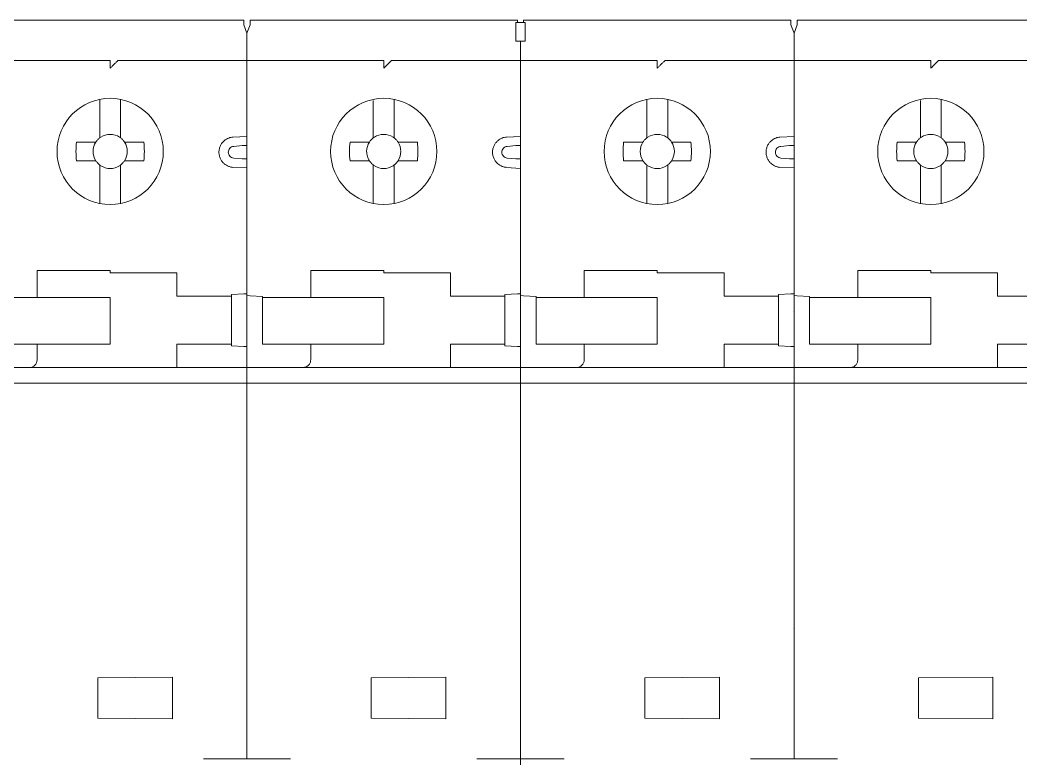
# Model space of a CAD drawing. Header units: millimetres. Extents: x 1359 to 3577, y 1336 to 3557.
# Drawn here: x 2295.9 to 2360.3, y 2964.8 to 3012.3 of the extents above; entities that cross this region are included whole.
import ezdxf

# ---------------------------------------------------------------- set-up
doc = ezdxf.new("R2010")
doc.units = ezdxf.units.MM
doc.layers.add('000-PI-Oprema', color=30, linetype='Continuous', lineweight=5)

msp = doc.modelspace()

# ---------------------------------------------------------------- linework, layer by layer
at = {"layer": '000-PI-Oprema', "color": 0, "lineweight": 0}
for p, q in [((2293.071, 3012.306), (2297.871, 3012.306)), ((2297.871, 3012.306), (2305.491, 3012.306)), ((2305.491, 3012.306), (2310.271, 3012.306)), ((2310.471, 3011.456), (2310.271, 3012.006)), ((2310.671, 3012.006), (2310.471, 3011.456)), ((2310.671, 3012.306), (2315.471, 3012.306)), ((2315.471, 3012.306), (2323.091, 3012.306)), ((2323.091, 3012.306), (2327.871, 3012.306)), ((2327.771, 3012.156), (2327.871, 3012.156)), ((2327.871, 3012.156), (2328.271, 3012.156)), ((2328.271, 3012.306), (2333.071, 3012.306)), ((2328.271, 3012.156), (2328.371, 3012.156)), ((2333.071, 3012.306), (2340.691, 3012.306)), ((2340.691, 3012.306), (2345.471, 3012.306)), ((2345.671, 3011.456), (2345.471, 3012.006)), ((2345.871, 3012.006), (2345.671, 3011.456)), ((2345.871, 3012.306), (2350.671, 3012.306)), ((2350.671, 3012.306), (2358.291, 3012.306)), ((2358.291, 3012.306), (2363.071, 3012.306)), ((2310.471, 3011.456), (2310.471, 3008.856)), ((2310.471, 3011.456), (2310.471, 3008.856)), ((2345.671, 3011.456), (2345.671, 3008.856)), ((2345.671, 3011.456), (2345.671, 3008.856)), ((2327.771, 3010.956), (2327.771, 3011.256)), ((2328.371, 3010.956), (2327.771, 3010.956)), ((2328.071, 3010.956), (2328.071, 3005.136)), ((2328.371, 3010.956), (2328.371, 3011.256)), ((2292.671, 3009.706), (2301.671, 3009.706)), ((2302.171, 3009.706), (2310.471, 3009.706)), ((2319.271, 3009.706), (2310.471, 3009.706)), ((2319.771, 3009.706), (2327.871, 3009.706)), ((2327.871, 3009.706), (2336.871, 3009.706)), ((2337.371, 3009.706), (2345.671, 3009.706)), ((2354.471, 3009.706), (2345.671, 3009.706)), ((2354.971, 3009.706), (2363.071, 3009.706)), ((2310.471, 3008.856), (2310.471, 2994.585)), ((2310.471, 3008.856), (2310.471, 3005.136)), ((2345.671, 3008.856), (2345.671, 2994.585)), ((2345.671, 3008.856), (2345.671, 3005.136)), ((2300.996, 3007.207), (2300.996, 3007.132)), ((2300.996, 3007.132), (2300.996, 3005.013)), ((2302.346, 3007.132), (2302.346, 3007.207)), ((2302.346, 3005.013), (2302.346, 3007.132)), ((2318.596, 3007.132), (2318.596, 3005.013)), ((2319.946, 3007.132), (2319.946, 3007.207)), ((2319.946, 3005.013), (2319.946, 3007.132)), ((2336.196, 3007.207), (2336.196, 3007.132)), ((2336.196, 3007.132), (2336.196, 3005.013)), ((2337.546, 3007.132), (2337.546, 3007.207)), ((2337.546, 3005.013), (2337.546, 3007.132)), ((2353.796, 3007.132), (2353.796, 3005.013)), ((2355.146, 3007.132), (2355.146, 3007.207)), ((2355.146, 3005.013), (2355.146, 3007.132)), ((2300.996, 3004.725), (2300.996, 3005.013)), ((2302.346, 3004.725), (2302.346, 3005.013)), ((2318.596, 3004.725), (2318.596, 3005.013)), ((2319.946, 3004.725), (2319.946, 3005.013)), ((2328.071, 3002.476), (2328.071, 3005.136)), ((2336.196, 3004.725), (2336.196, 3005.013)), ((2337.546, 3004.725), (2337.546, 3005.013)), ((2353.796, 3004.725), (2353.796, 3005.013)), ((2355.146, 3004.725), (2355.146, 3005.013)), ((2299.507, 3004.456), (2300.365, 3004.456)), ((2302.977, 3004.456), (2303.835, 3004.456)), ((2310.471, 3004.819), (2309.565, 3004.781)), ((2310.471, 3004.506), (2310.466, 3004.493)), ((2317.107, 3004.456), (2317.965, 3004.456)), ((2320.577, 3004.456), (2321.435, 3004.456)), ((2328.071, 3004.819), (2327.165, 3004.781)), ((2334.707, 3004.456), (2335.565, 3004.456)), ((2338.177, 3004.456), (2339.035, 3004.456)), ((2345.671, 3004.819), (2344.765, 3004.781)), ((2345.671, 3004.506), (2345.666, 3004.493)), ((2352.307, 3004.456), (2353.165, 3004.456)), ((2355.777, 3004.456), (2356.635, 3004.456)), ((2310.171, 3004.232), (2309.617, 3004.184)), ((2310.471, 3004.232), (2310.471, 3003.38)), ((2327.771, 3004.232), (2327.217, 3004.184)), ((2345.371, 3004.232), (2344.817, 3004.184)), ((2345.671, 3004.232), (2345.671, 3003.38)), ((2299.507, 3003.256), (2300.365, 3003.256)), ((2300.996, 3002.7), (2300.996, 3002.988)), ((2302.346, 3002.7), (2302.346, 3002.988)), ((2303.835, 3003.256), (2302.977, 3003.256)), ((2310.171, 3003.38), (2309.617, 3003.429)), ((2317.107, 3003.256), (2317.965, 3003.256)), ((2318.596, 3002.7), (2318.596, 3002.988)), ((2319.946, 3002.7), (2319.946, 3002.988)), ((2321.435, 3003.256), (2320.577, 3003.256)), ((2327.771, 3003.38), (2327.217, 3003.429)), ((2334.707, 3003.256), (2335.565, 3003.256)), ((2336.196, 3002.7), (2336.196, 3002.988)), ((2337.546, 3002.7), (2337.546, 3002.988)), ((2339.035, 3003.256), (2338.177, 3003.256)), ((2345.371, 3003.38), (2344.817, 3003.429)), ((2352.307, 3003.256), (2353.165, 3003.256)), ((2353.796, 3002.7), (2353.796, 3002.988)), ((2355.146, 3002.7), (2355.146, 3002.988)), ((2356.635, 3003.256), (2355.777, 3003.256)), ((2300.996, 3002.7), (2300.996, 3000.58)), ((2302.346, 3000.58), (2302.346, 3002.7)), ((2309.565, 3002.831), (2310.471, 3002.793)), ((2310.471, 3002.476), (2310.471, 2994.709)), ((2318.596, 3002.7), (2318.596, 3000.58)), ((2319.946, 3000.58), (2319.946, 3002.7)), ((2327.165, 3002.831), (2328.071, 3002.752)), ((2328.071, 3002.476), (2328.071, 2994.709)), ((2336.196, 3002.7), (2336.196, 3000.58)), ((2337.546, 3000.58), (2337.546, 3002.7)), ((2344.765, 3002.831), (2345.671, 3002.793)), ((2345.671, 3002.476), (2345.671, 2994.709)), ((2353.796, 3002.7), (2353.796, 3000.58)), ((2355.146, 3000.58), (2355.146, 3002.7)), ((2300.996, 3000.58), (2300.996, 3000.506)), ((2302.346, 3000.506), (2302.346, 3000.58)), ((2318.596, 3000.58), (2318.596, 3000.506)), ((2319.946, 3000.506), (2319.946, 3000.58)), ((2336.196, 3000.58), (2336.196, 3000.506)), ((2337.546, 3000.506), (2337.546, 3000.58)), ((2353.796, 3000.58), (2353.796, 3000.506)), ((2355.146, 3000.506), (2355.146, 3000.58)), ((2310.471, 2998.556), (2310.466, 2998.561)), ((2345.671, 2998.556), (2345.666, 2998.561)), ((2310.476, 2998.356), (2310.471, 2998.356)), ((2345.676, 2998.356), (2345.671, 2998.356)), ((2301.671, 2996.206), (2296.971, 2996.206)), ((2296.971, 2994.456), (2296.971, 2996.206)), ((2301.671, 2996.056), (2301.671, 2996.206)), ((2305.971, 2996.056), (2301.671, 2996.056)), ((2305.971, 2994.556), (2305.971, 2996.056)), ((2314.571, 2996.206), (2319.271, 2996.206)), ((2314.571, 2994.456), (2314.571, 2996.206)), ((2319.271, 2996.206), (2319.271, 2996.056)), ((2319.271, 2996.056), (2323.571, 2996.056)), ((2323.571, 2996.056), (2323.571, 2994.556)), ((2336.871, 2996.206), (2332.171, 2996.206)), ((2332.171, 2994.456), (2332.171, 2996.206)), ((2336.871, 2996.056), (2336.871, 2996.206)), ((2341.171, 2996.056), (2336.871, 2996.056)), ((2341.171, 2994.556), (2341.171, 2996.056)), ((2349.771, 2996.206), (2354.471, 2996.206)), ((2349.771, 2994.456), (2349.771, 2996.206)), ((2354.471, 2996.206), (2354.471, 2996.056)), ((2354.471, 2996.056), (2358.771, 2996.056)), ((2358.771, 2996.056), (2358.771, 2994.556)), ((2310.271, 2994.698), (2309.471, 2994.656)), ((2309.471, 2994.556), (2309.471, 2994.656)), ((2310.471, 2994.709), (2310.271, 2994.698)), ((2310.471, 2994.709), (2310.471, 2991.304)), ((2327.071, 2994.656), (2327.871, 2994.698)), ((2327.071, 2994.556), (2327.071, 2994.656)), ((2327.871, 2994.698), (2328.071, 2994.709)), ((2328.071, 2994.709), (2328.071, 2994.585)), ((2345.471, 2994.698), (2344.671, 2994.656)), ((2344.671, 2994.556), (2344.671, 2994.656)), ((2345.671, 2994.709), (2345.471, 2994.698)), ((2345.671, 2994.709), (2345.671, 2991.304)), ((2293.871, 2994.456), (2296.971, 2994.456)), ((2296.971, 2994.456), (2297.371, 2994.456)), ((2297.371, 2994.456), (2301.671, 2994.456)), ((2301.671, 2994.456), (2301.671, 2991.456)), ((2306.371, 2994.556), (2305.971, 2994.556)), ((2309.471, 2994.556), (2306.371, 2994.556)), ((2309.471, 2991.456), (2309.471, 2994.556)), ((2310.671, 2994.574), (2310.471, 2994.585)), ((2310.471, 2990.38), (2310.471, 2994.556)), ((2310.671, 2994.574), (2311.471, 2994.532)), ((2311.471, 2994.532), (2311.471, 2994.456)), ((2311.471, 2994.456), (2314.571, 2994.456)), ((2311.471, 2994.456), (2311.471, 2991.456)), ((2314.571, 2994.456), (2314.971, 2994.456)), ((2314.971, 2994.456), (2319.271, 2994.456)), ((2319.271, 2994.456), (2319.271, 2991.456)), ((2323.971, 2994.556), (2323.571, 2994.556)), ((2323.971, 2994.556), (2327.071, 2994.556)), ((2327.071, 2991.456), (2327.071, 2994.556)), ((2328.071, 2994.585), (2328.271, 2994.574)), ((2328.071, 2994.556), (2328.071, 2994.585)), ((2328.071, 2994.556), (2328.071, 2991.304)), ((2328.271, 2994.574), (2329.071, 2994.532)), ((2329.071, 2994.532), (2329.071, 2994.456)), ((2329.071, 2994.456), (2332.171, 2994.456)), ((2329.071, 2994.456), (2329.071, 2991.456)), ((2332.171, 2994.456), (2332.571, 2994.456)), ((2332.571, 2994.456), (2336.871, 2994.456)), ((2336.871, 2994.456), (2336.871, 2991.456)), ((2341.571, 2994.556), (2341.171, 2994.556)), ((2344.671, 2994.556), (2341.571, 2994.556)), ((2344.671, 2991.456), (2344.671, 2994.556)), ((2345.871, 2994.574), (2345.671, 2994.585)), ((2345.671, 2990.38), (2345.671, 2994.556)), ((2345.871, 2994.574), (2346.671, 2994.532)), ((2346.671, 2994.532), (2346.671, 2994.456)), ((2346.671, 2994.456), (2349.771, 2994.456)), ((2346.671, 2994.456), (2346.671, 2991.456)), ((2349.771, 2994.456), (2350.171, 2994.456)), ((2350.171, 2994.456), (2354.471, 2994.456)), ((2354.471, 2994.456), (2354.471, 2991.456)), ((2359.171, 2994.556), (2358.771, 2994.556)), ((2359.171, 2994.556), (2362.271, 2994.556)), ((2310.466, 2993.551), (2310.471, 2993.556)), ((2310.471, 2993.756), (2310.476, 2993.756)), ((2345.666, 2993.551), (2345.671, 2993.556)), ((2345.671, 2993.756), (2345.676, 2993.756)), ((2296.971, 2991.456), (2293.871, 2991.456)), ((2296.971, 2991.456), (2297.371, 2991.456)), ((2296.971, 2991.456), (2296.971, 2990.456)), ((2301.671, 2991.456), (2297.371, 2991.456)), ((2305.971, 2991.456), (2306.371, 2991.456)), ((2305.971, 2991.456), (2305.971, 2989.956)), ((2309.471, 2991.456), (2306.371, 2991.456)), ((2309.471, 2991.356), (2309.471, 2991.456)), ((2311.471, 2991.456), (2314.571, 2991.456)), ((2314.971, 2991.456), (2314.571, 2991.456)), ((2314.571, 2991.456), (2314.571, 2990.456)), ((2319.271, 2991.456), (2314.971, 2991.456)), ((2323.571, 2991.456), (2323.971, 2991.456)), ((2323.571, 2989.956), (2323.571, 2991.456)), ((2327.071, 2991.456), (2323.971, 2991.456)), ((2327.071, 2991.356), (2327.071, 2991.456)), ((2332.171, 2991.456), (2329.071, 2991.456)), ((2332.171, 2991.456), (2332.571, 2991.456)), ((2332.171, 2991.456), (2332.171, 2990.456)), ((2336.871, 2991.456), (2332.571, 2991.456)), ((2341.171, 2991.456), (2341.571, 2991.456)), ((2341.171, 2991.456), (2341.171, 2989.956)), ((2344.671, 2991.456), (2341.571, 2991.456)), ((2344.671, 2991.356), (2344.671, 2991.456)), ((2346.671, 2991.456), (2349.771, 2991.456)), ((2350.171, 2991.456), (2349.771, 2991.456)), ((2349.771, 2991.456), (2349.771, 2990.456)), ((2354.471, 2991.456), (2350.171, 2991.456)), ((2358.771, 2991.456), (2359.171, 2991.456)), ((2358.771, 2989.956), (2358.771, 2991.456)), ((2362.271, 2991.456), (2359.171, 2991.456)), ((2310.271, 2991.314), (2309.471, 2991.356)), ((2310.271, 2991.314), (2310.471, 2991.304)), ((2310.471, 2991.304), (2310.471, 2989.106)), ((2327.071, 2991.356), (2327.871, 2991.314)), ((2327.871, 2991.314), (2328.071, 2991.304)), ((2328.071, 2990.38), (2328.071, 2991.304)), ((2345.471, 2991.314), (2344.671, 2991.356)), ((2345.471, 2991.314), (2345.671, 2991.304)), ((2345.671, 2991.304), (2345.671, 2989.106)), ((2310.471, 2989.106), (2310.471, 2990.38)), ((2328.071, 2990.38), (2328.071, 2989.106)), ((2345.671, 2989.106), (2345.671, 2990.38)), ((2310.471, 2989.956), (2292.871, 2989.956)), ((2310.471, 2989.956), (2328.071, 2989.956)), ((2345.671, 2989.956), (2328.071, 2989.956)), ((2345.671, 2989.956), (2363.271, 2989.956)), ((2310.271, 2988.956), (2292.871, 2988.961)), ((2310.271, 2988.956), (2310.471, 2988.956)), ((2310.471, 2964.789), (2310.471, 2989.106)), ((2310.471, 2989.106), (2310.471, 2964.939)), ((2327.871, 2988.956), (2310.471, 2988.956)), ((2328.071, 2988.956), (2327.871, 2988.956)), ((2328.071, 2989.106), (2328.071, 2988.956)), ((2345.471, 2988.956), (2328.071, 2988.961)), ((2328.071, 2988.956), (2328.071, 2964.789)), ((2345.471, 2988.956), (2345.671, 2988.956)), ((2345.671, 2964.789), (2345.671, 2989.106)), ((2345.671, 2989.106), (2345.671, 2964.939)), ((2363.071, 2988.956), (2345.671, 2988.956)), ((2310.466, 2984.051), (2310.471, 2984.056)), ((2310.471, 2984.256), (2310.476, 2984.256)), ((2345.666, 2984.051), (2345.671, 2984.056)), ((2345.671, 2984.256), (2345.676, 2984.256)), ((2310.471, 2982.506), (2310.466, 2982.506)), ((2345.671, 2982.506), (2345.666, 2982.506)), ((2310.471, 2981.906), (2310.466, 2981.911)), ((2310.476, 2981.911), (2310.471, 2981.906)), ((2345.671, 2981.906), (2345.666, 2981.911)), ((2345.676, 2981.911), (2345.671, 2981.906)), ((2310.471, 2974.804), (2310.469, 2974.809)), ((2345.671, 2974.804), (2345.669, 2974.809)), ((2310.471, 2974.506), (2310.476, 2974.501)), ((2345.671, 2974.506), (2345.676, 2974.501)), ((2310.466, 2973.17), (2310.471, 2973.156)), ((2310.471, 2973.256), (2310.476, 2973.27)), ((2345.666, 2973.17), (2345.671, 2973.156)), ((2345.671, 2973.256), (2345.676, 2973.27)), ((2300.871, 2970.006), (2305.671, 2970.048)), ((2300.871, 2967.406), (2300.871, 2970.006)), ((2305.671, 2970.048), (2305.671, 2967.364)), ((2318.471, 2970.006), (2323.271, 2970.048)), ((2318.471, 2967.406), (2318.471, 2970.006)), ((2323.271, 2970.048), (2323.271, 2967.364)), ((2336.071, 2970.006), (2340.871, 2970.048)), ((2336.071, 2967.406), (2336.071, 2970.006)), ((2340.871, 2970.048), (2340.871, 2967.364)), ((2353.671, 2970.006), (2358.471, 2970.048)), ((2353.671, 2967.406), (2353.671, 2970.006)), ((2358.471, 2970.048), (2358.471, 2967.364)), ((2305.671, 2967.364), (2300.871, 2967.406)), ((2323.271, 2967.364), (2318.471, 2967.406)), ((2340.871, 2967.364), (2336.071, 2967.406)), ((2358.471, 2967.364), (2353.671, 2967.406)), ((2307.671, 2964.789), (2310.271, 2964.789)), ((2310.271, 2964.789), (2310.471, 2964.789)), ((2310.671, 2964.789), (2310.471, 2964.789)), ((2310.671, 2964.789), (2313.271, 2964.789)), ((2325.271, 2964.789), (2327.871, 2964.789)), ((2328.071, 2964.789), (2327.871, 2964.789)), ((2328.071, 2964.789), (2328.071, 2963.547)), ((2328.271, 2964.789), (2328.071, 2964.789)), ((2328.271, 2964.789), (2330.871, 2964.789)), ((2342.871, 2964.789), (2345.471, 2964.789)), ((2345.471, 2964.789), (2345.671, 2964.789)), ((2345.871, 2964.789), (2345.671, 2964.789)), ((2345.871, 2964.789), (2348.471, 2964.789))]:
    msp.add_line(p, q, dxfattribs=at)
for centre in [(2301.671, 3003.856), (2319.271, 3003.856), (2336.871, 3003.856), (2354.471, 3003.856)]:
    msp.add_circle(centre, 3.418, dxfattribs=at)
for centre, radius, start, end in [((2301.671, 3003.856), 1.1, 136.9319, 146.94427), ((2301.671, 3003.856), 1.1, 135, 136.9319), ((2301.671, 3003.856), 1.1, 123.05573, 133.0681), ((2301.671, 3003.856), 1.1, 46.9319, 56.94427), ((2301.671, 3003.856), 1.1, 45, 46.9319), ((2301.671, 3003.856), 1.1, 43.0681, 45), ((2301.671, 3003.856), 1.1, 33.05573, 43.0681), ((2319.271, 3003.856), 1.1, 136.9319, 146.94427), ((2319.271, 3003.856), 1.1, 135, 136.9319), ((2319.271, 3003.856), 1.1, 123.05573, 133.0681), ((2319.271, 3003.856), 1.1, 46.9319, 56.94427), ((2319.271, 3003.856), 1.1, 45, 46.9319), ((2319.271, 3003.856), 1.1, 43.0681, 45), ((2319.271, 3003.856), 1.1, 33.05573, 43.0681), ((2336.871, 3003.856), 1.1, 136.9319, 146.94427), ((2336.871, 3003.856), 1.1, 135, 136.9319), ((2336.871, 3003.856), 1.1, 123.05573, 133.0681), ((2336.871, 3003.856), 1.1, 46.9319, 56.94427), ((2336.871, 3003.856), 1.1, 45, 46.9319), ((2336.871, 3003.856), 1.1, 43.0681, 45), ((2336.871, 3003.856), 1.1, 33.05573, 43.0681), ((2354.471, 3003.856), 1.1, 136.9319, 146.94427), ((2354.471, 3003.856), 1.1, 135, 136.9319), ((2354.471, 3003.856), 1.1, 123.05573, 133.0681), ((2354.471, 3003.856), 1.1, 46.9319, 56.94427), ((2354.471, 3003.856), 1.1, 45, 46.9319), ((2354.471, 3003.856), 1.1, 43.0681, 45), ((2354.471, 3003.856), 1.1, 33.05573, 43.0681), ((2301.671, 3003.856), 1.1, 213.05573, 223.0681), ((2301.671, 3003.856), 1.1, 226.9319, 236.94427), ((2301.671, 3003.856), 1.1, 303.05573, 313.0681), ((2301.671, 3003.856), 1.1, 313.0681, 315), ((2301.671, 3003.856), 1.1, 315, 316.9319), ((2301.671, 3003.856), 1.1, 316.9319, 326.94427), ((2319.271, 3003.856), 1.1, 213.05573, 223.0681), ((2319.271, 3003.856), 1.1, 226.9319, 236.94427), ((2319.271, 3003.856), 1.1, 303.05573, 313.0681), ((2319.271, 3003.856), 1.1, 313.0681, 315), ((2319.271, 3003.856), 1.1, 315, 316.9319), ((2319.271, 3003.856), 1.1, 316.9319, 326.94427), ((2336.871, 3003.856), 1.1, 213.05573, 223.0681), ((2336.871, 3003.856), 1.1, 226.9319, 236.94427), ((2336.871, 3003.856), 1.1, 303.05573, 313.0681), ((2336.871, 3003.856), 1.1, 313.0681, 315), ((2336.871, 3003.856), 1.1, 315, 316.9319), ((2336.871, 3003.856), 1.1, 316.9319, 326.94427), ((2354.471, 3003.856), 1.1, 213.05573, 223.0681), ((2354.471, 3003.856), 1.1, 226.9319, 236.94427), ((2354.471, 3003.856), 1.1, 303.05573, 313.0681), ((2354.471, 3003.856), 1.1, 313.0681, 315), ((2354.471, 3003.856), 1.1, 315, 316.9319), ((2354.471, 3003.856), 1.1, 316.9319, 326.94427), ((2296.471, 2990.456), 0.5, 270, 0), ((2331.671, 2990.456), 0.5, 270, 0)]:
    msp.add_arc(centre, radius, start, end, dxfattribs=at)
for points, knots in [([(2310.271, 3012.006), (2310.271, 3012.063), (2310.271, 3012.116), (2310.271, 3012.252), (2310.271, 3012.306), (2310.271, 3012.306)], [0.262243, 0.262243, 0.262243, 0.262243, 0.5, 0.5, 1, 1, 1, 1]), ([(2310.671, 3012.006), (2310.671, 3012.032), (2310.671, 3012.087), (2310.671, 3012.162), (2310.671, 3012.227), (2310.671, 3012.273), (2310.671, 3012.301), (2310.671, 3012.304), (2310.671, 3012.306)], [0.2613825, 0.2613825, 0.2613825, 0.2613825, 0.3685854, 0.5000663, 0.6285535, 0.7600358, 0.8779631, 1, 1, 1, 1]), ([(2327.771, 3012.156), (2327.771, 3012.137), (2327.771, 3012.083), (2327.771, 3011.968), (2327.771, 3011.809), (2327.771, 3011.632), (2327.771, 3011.445), (2327.771, 3011.319), (2327.771, 3011.256)], [0.287427, 0.287427, 0.287427, 0.287427, 0.3699948, 0.5001298, 0.629921, 0.7600558, 0.879771, 1, 1, 1, 1]), ([(2327.871, 3012.156), (2327.871, 3012.157), (2327.871, 3012.213), (2327.871, 3012.281), (2327.871, 3012.298), (2327.871, 3012.306)], [0, 0, 0, 0, 0.010834, 0.505413, 1, 1, 1, 1]), ([(2328.271, 3012.306), (2328.271, 3012.298), (2328.271, 3012.281), (2328.271, 3012.213), (2328.271, 3012.157), (2328.271, 3012.156)], [0, 0, 0, 0, 0.494587, 0.989166, 1, 1, 1, 1]), ([(2328.371, 3012.156), (2328.371, 3012.108), (2328.371, 3012.043), (2328.371, 3011.778), (2328.371, 3011.518), (2328.371, 3011.256)], [0.2858647, 0.2858647, 0.2858647, 0.2858647, 0.5, 0.5, 1, 1, 1, 1]), ([(2345.471, 3012.006), (2345.471, 3012.063), (2345.471, 3012.116), (2345.471, 3012.252), (2345.471, 3012.306), (2345.471, 3012.306)], [0.262243, 0.262243, 0.262243, 0.262243, 0.5, 0.5, 1, 1, 1, 1]), ([(2345.871, 3012.006), (2345.871, 3012.032), (2345.871, 3012.087), (2345.871, 3012.162), (2345.871, 3012.227), (2345.871, 3012.273), (2345.871, 3012.301), (2345.871, 3012.304), (2345.871, 3012.306)], [0.2613825, 0.2613825, 0.2613825, 0.2613825, 0.3685854, 0.5000663, 0.6285535, 0.7600358, 0.8779631, 1, 1, 1, 1]), ([(2301.671, 3009.206), (2301.671, 3009.337), (2301.671, 3009.467), (2301.671, 3009.652), (2301.671, 3009.706), (2301.671, 3009.706)], [0, 0, 0, 0, 0.5, 0.5, 1, 1, 1, 1]), ([(2301.671, 3009.206), (2301.693, 3009.228), (2301.737, 3009.271), (2301.801, 3009.336), (2301.872, 3009.407), (2301.949, 3009.484), (2302.025, 3009.56), (2302.088, 3009.623), (2302.135, 3009.67), (2302.166, 3009.701), (2302.169, 3009.704), (2302.171, 3009.706)], [0, 0, 0, 0, 0.097283, 0.192791, 0.287384, 0.42418, 0.554334, 0.675821, 0.789691, 0.896334, 1, 1, 1, 1]), ([(2319.271, 3009.706), (2319.271, 3009.705), (2319.271, 3009.704), (2319.271, 3009.691), (2319.271, 3009.669), (2319.271, 3009.627), (2319.271, 3009.563), (2319.271, 3009.483), (2319.271, 3009.395), (2319.271, 3009.301), (2319.271, 3009.238), (2319.271, 3009.206)], [0, 0, 0, 0, 0.080758, 0.160392, 0.240099, 0.368585, 0.500066, 0.628554, 0.760036, 0.877963, 1, 1, 1, 1]), ([(2319.771, 3009.706), (2319.771, 3009.706), (2319.769, 3009.705), (2319.76, 3009.695), (2319.745, 3009.681), (2319.724, 3009.659), (2319.697, 3009.632), (2319.664, 3009.599), (2319.617, 3009.552), (2319.55, 3009.485), (2319.469, 3009.403), (2319.374, 3009.309), (2319.309, 3009.244), (2319.271, 3009.206)], [0, 0, 0, 0, 0.056117, 0.113833, 0.173777, 0.236509, 0.302522, 0.372235, 0.446007, 0.56933, 0.712859, 0.83153, 1, 1, 1, 1]), ([(2336.871, 3009.206), (2336.871, 3009.337), (2336.871, 3009.467), (2336.871, 3009.652), (2336.871, 3009.706), (2336.871, 3009.706)], [0, 0, 0, 0, 0.5, 0.5, 1, 1, 1, 1]), ([(2336.871, 3009.206), (2336.893, 3009.228), (2336.937, 3009.271), (2337.001, 3009.336), (2337.072, 3009.407), (2337.149, 3009.484), (2337.225, 3009.56), (2337.288, 3009.623), (2337.335, 3009.67), (2337.366, 3009.701), (2337.369, 3009.704), (2337.371, 3009.706)], [0, 0, 0, 0, 0.097283, 0.192791, 0.287384, 0.42418, 0.554334, 0.675821, 0.789691, 0.896334, 1, 1, 1, 1]), ([(2354.471, 3009.706), (2354.471, 3009.705), (2354.471, 3009.704), (2354.471, 3009.691), (2354.471, 3009.669), (2354.471, 3009.627), (2354.471, 3009.563), (2354.471, 3009.483), (2354.471, 3009.395), (2354.471, 3009.301), (2354.471, 3009.238), (2354.471, 3009.206)], [0, 0, 0, 0, 0.080758, 0.160392, 0.240099, 0.368585, 0.500066, 0.628554, 0.760036, 0.877963, 1, 1, 1, 1]), ([(2354.971, 3009.706), (2354.971, 3009.706), (2354.969, 3009.705), (2354.96, 3009.695), (2354.945, 3009.681), (2354.924, 3009.659), (2354.897, 3009.632), (2354.864, 3009.599), (2354.817, 3009.552), (2354.75, 3009.485), (2354.669, 3009.403), (2354.574, 3009.309), (2354.509, 3009.244), (2354.471, 3009.206)], [0, 0, 0, 0, 0.056117, 0.113833, 0.173777, 0.236509, 0.302522, 0.372235, 0.446007, 0.56933, 0.712859, 0.83153, 1, 1, 1, 1]), ([(2302.271, 3004.778), (2302.094, 3004.894), (2301.883, 3004.956), (2301.46, 3004.956), (2301.249, 3004.894), (2301.071, 3004.778)], [0, 0, 0, 0, 0.5, 0.5, 1, 1, 1, 1]), ([(2310.471, 3005.135), (2310.471, 3005.135), (2310.471, 3005.133), (2310.471, 3005.12), (2310.471, 3005.098), (2310.471, 3005.059), (2310.471, 3004.989), (2310.471, 3004.876), (2310.471, 3004.738), (2310.471, 3004.581), (2310.471, 3004.41), (2310.471, 3004.291), (2310.471, 3004.232)], [0, 0, 0, 0, 0.062572, 0.124512, 0.186422, 0.248903, 0.373491, 0.498598, 0.623567, 0.749199, 0.874318, 1, 1, 1, 1]), ([(2319.871, 3004.778), (2319.694, 3004.894), (2319.483, 3004.956), (2319.06, 3004.956), (2318.849, 3004.894), (2318.671, 3004.778)], [0, 0, 0, 0, 0.5, 0.5, 1, 1, 1, 1]), ([(2337.471, 3004.778), (2337.294, 3004.894), (2337.083, 3004.956), (2336.66, 3004.956), (2336.449, 3004.894), (2336.271, 3004.778)], [0, 0, 0, 0, 0.5, 0.5, 1, 1, 1, 1]), ([(2345.671, 3005.135), (2345.671, 3005.135), (2345.671, 3005.133), (2345.671, 3005.12), (2345.671, 3005.098), (2345.671, 3005.059), (2345.671, 3004.989), (2345.671, 3004.876), (2345.671, 3004.738), (2345.671, 3004.581), (2345.671, 3004.41), (2345.671, 3004.291), (2345.671, 3004.232)], [0, 0, 0, 0, 0.062572, 0.124512, 0.186422, 0.248903, 0.373491, 0.498598, 0.623567, 0.749199, 0.874318, 1, 1, 1, 1]), ([(2355.071, 3004.778), (2354.894, 3004.894), (2354.683, 3004.956), (2354.26, 3004.956), (2354.049, 3004.894), (2353.871, 3004.778)], [0, 0, 0, 0, 0.5, 0.5, 1, 1, 1, 1]), ([(2299.507, 3004.456), (2299.483, 3004.257), (2299.459, 3003.856), (2299.483, 3003.455), (2299.508, 3003.256), (2299.507, 3003.256)], [0, 0, 0, 0, 0.5, 1, 1.000008, 1.000008, 1.000008, 1.000008]), ([(2302.977, 3004.456), (2302.91, 3004.456), (2302.785, 3004.456), (2302.654, 3004.456), (2302.593, 3004.456)], [0, 0, 0, 0, 0.54278, 1, 1, 1, 1]), ([(2309.565, 3002.831), (2309.534, 3002.835), (2309.474, 3002.842), (2309.385, 3002.863), (2309.274, 3002.899), (2309.145, 3002.962), (2309, 3003.067), (2308.868, 3003.206), (2308.759, 3003.383), (2308.687, 3003.586), (2308.663, 3003.806), (2308.687, 3004.027), (2308.759, 3004.229), (2308.868, 3004.407), (2308.999, 3004.545), (2309.145, 3004.651), (2309.288, 3004.719), (2309.429, 3004.764), (2309.519, 3004.775), (2309.565, 3004.781)], [0, 0, 0, 0, 0.031513, 0.062833, 0.094232, 0.152293, 0.210532, 0.279327, 0.348301, 0.424071, 0.50002, 0.57579, 0.651739, 0.720534, 0.789508, 0.84757, 0.905809, 0.95275, 1, 1, 1, 1]), ([(2317.107, 3004.456), (2317.083, 3004.257), (2317.059, 3003.856), (2317.083, 3003.455), (2317.108, 3003.256), (2317.107, 3003.256)], [-0.000008, -0.000008, -0.000008, -0.000008, 0.499992, 0.999992, 1, 1, 1, 1]), ([(2320.577, 3004.456), (2320.51, 3004.456), (2320.385, 3004.456), (2320.254, 3004.456), (2320.193, 3004.456)], [0, 0, 0, 0, 0.54278, 1, 1, 1, 1]), ([(2327.165, 3002.831), (2327.134, 3002.835), (2327.074, 3002.842), (2326.985, 3002.863), (2326.874, 3002.899), (2326.745, 3002.962), (2326.6, 3003.067), (2326.468, 3003.206), (2326.359, 3003.383), (2326.287, 3003.586), (2326.263, 3003.806), (2326.287, 3004.027), (2326.359, 3004.229), (2326.468, 3004.407), (2326.599, 3004.545), (2326.745, 3004.651), (2326.888, 3004.719), (2327.029, 3004.764), (2327.119, 3004.775), (2327.165, 3004.781)], [0, 0, 0, 0, 0.031513, 0.062833, 0.094232, 0.152293, 0.210532, 0.279327, 0.348301, 0.424071, 0.50002, 0.57579, 0.651739, 0.720534, 0.789508, 0.84757, 0.905809, 0.95275, 1, 1, 1, 1]), ([(2334.707, 3004.456), (2334.683, 3004.257), (2334.659, 3003.856), (2334.683, 3003.455), (2334.708, 3003.256), (2334.707, 3003.256)], [0, 0, 0, 0, 0.5, 1, 1.000008, 1.000008, 1.000008, 1.000008]), ([(2338.177, 3004.456), (2338.11, 3004.456), (2337.985, 3004.456), (2337.854, 3004.456), (2337.793, 3004.456)], [0, 0, 0, 0, 0.54278, 1, 1, 1, 1]), ([(2344.765, 3002.831), (2344.734, 3002.835), (2344.674, 3002.842), (2344.585, 3002.863), (2344.474, 3002.899), (2344.345, 3002.962), (2344.2, 3003.067), (2344.068, 3003.206), (2343.959, 3003.383), (2343.887, 3003.586), (2343.863, 3003.806), (2343.887, 3004.027), (2343.959, 3004.229), (2344.068, 3004.407), (2344.199, 3004.545), (2344.345, 3004.651), (2344.488, 3004.719), (2344.629, 3004.764), (2344.719, 3004.775), (2344.765, 3004.781)], [0, 0, 0, 0, 0.031513, 0.062833, 0.094232, 0.152293, 0.210532, 0.279327, 0.348301, 0.424071, 0.50002, 0.57579, 0.651739, 0.720534, 0.789508, 0.84757, 0.905809, 0.95275, 1, 1, 1, 1]), ([(2352.307, 3004.456), (2352.283, 3004.257), (2352.259, 3003.856), (2352.283, 3003.455), (2352.308, 3003.256), (2352.307, 3003.256)], [-0.000008, -0.000008, -0.000008, -0.000008, 0.499992, 0.999992, 1, 1, 1, 1]), ([(2355.777, 3004.456), (2355.71, 3004.456), (2355.585, 3004.456), (2355.454, 3004.456), (2355.393, 3004.456)], [0, 0, 0, 0, 0.54278, 1, 1, 1, 1]), ([(2300.749, 3003.256), (2300.749, 3003.256), (2300.634, 3003.434), (2300.571, 3003.645), (2300.571, 3003.856)], [0, 0, 0, 0, 0.0000079, 0.5000079, 0.5000079, 0.5000079, 0.5000079]), ([(2309.617, 3003.429), (2309.524, 3003.437), (2309.434, 3003.481), (2309.308, 3003.619), (2309.271, 3003.713), (2309.271, 3003.9), (2309.308, 3003.993), (2309.434, 3004.131), (2309.524, 3004.175), (2309.617, 3004.184)], [0, 0, 0, 0, 0.25, 0.25, 0.5, 0.5, 0.75, 0.75, 1, 1, 1, 1]), ([(2310.471, 3004.232), (2310.471, 3004.232), (2310.439, 3004.232), (2310.328, 3004.232), (2310.25, 3004.232), (2310.171, 3004.232)], [0, 0, 0, 0, 0.5, 0.5, 1, 1, 1, 1]), ([(2318.349, 3003.256), (2318.351, 3003.258), (2318.349, 3003.256), (2318.349, 3003.257), (2318.349, 3003.257), (2318.349, 3003.257), (2318.349, 3003.258), (2318.348, 3003.259), (2318.346, 3003.261), (2318.343, 3003.266), (2318.337, 3003.276), (2318.325, 3003.296), (2318.302, 3003.336), (2318.26, 3003.418), (2318.195, 3003.592), (2318.171, 3003.751), (2318.171, 3003.856)], [0, 0, 0, 0, 0.000244, 0.000244, 0.000488, 0.000977, 0.001953, 0.003906, 0.007813, 0.015625, 0.03125, 0.0625, 0.125, 0.25, 0.5, 1, 1, 1, 1]), ([(2327.217, 3003.429), (2327.124, 3003.437), (2327.034, 3003.481), (2326.908, 3003.619), (2326.871, 3003.713), (2326.871, 3003.9), (2326.908, 3003.993), (2327.034, 3004.131), (2327.124, 3004.175), (2327.217, 3004.184)], [0, 0, 0, 0, 0.25, 0.25, 0.5, 0.5, 0.75, 0.75, 1, 1, 1, 1]), ([(2328.071, 3004.232), (2328.071, 3004.232), (2328.039, 3004.232), (2327.928, 3004.232), (2327.85, 3004.232), (2327.771, 3004.232)], [0, 0, 0, 0, 0.5, 0.5, 1, 1, 1, 1]), ([(2335.949, 3003.256), (2335.949, 3003.256), (2335.834, 3003.434), (2335.771, 3003.645), (2335.771, 3003.856)], [0, 0, 0, 0, 0.0000079, 0.5000079, 0.5000079, 0.5000079, 0.5000079]), ([(2344.817, 3003.429), (2344.724, 3003.437), (2344.634, 3003.481), (2344.508, 3003.619), (2344.471, 3003.713), (2344.471, 3003.9), (2344.508, 3003.993), (2344.634, 3004.131), (2344.724, 3004.175), (2344.817, 3004.184)], [0, 0, 0, 0, 0.25, 0.25, 0.5, 0.5, 0.75, 0.75, 1, 1, 1, 1]), ([(2345.671, 3004.232), (2345.671, 3004.232), (2345.639, 3004.232), (2345.528, 3004.232), (2345.45, 3004.232), (2345.371, 3004.232)], [0, 0, 0, 0, 0.5, 0.5, 1, 1, 1, 1]), ([(2353.549, 3003.256), (2353.551, 3003.258), (2353.549, 3003.256), (2353.549, 3003.257), (2353.549, 3003.257), (2353.549, 3003.257), (2353.549, 3003.258), (2353.548, 3003.259), (2353.546, 3003.261), (2353.543, 3003.266), (2353.537, 3003.276), (2353.525, 3003.296), (2353.502, 3003.336), (2353.46, 3003.418), (2353.395, 3003.592), (2353.371, 3003.751), (2353.371, 3003.856)], [0, 0, 0, 0, 0.000244, 0.000244, 0.000488, 0.000977, 0.001953, 0.003906, 0.007813, 0.015625, 0.03125, 0.0625, 0.125, 0.25, 0.5, 1, 1, 1, 1]), ([(2300.365, 3003.256), (2300.433, 3003.256), (2300.557, 3003.256), (2300.689, 3003.256), (2300.749, 3003.256)], [0, 0, 0, 0, 0.54278, 1, 1, 1, 1]), ([(2302.977, 3003.256), (2302.91, 3003.256), (2302.786, 3003.256), (2302.654, 3003.256), (2302.593, 3003.256)], [0, 0, 0, 0, 0.540007, 1, 1, 1, 1]), ([(2310.471, 3003.38), (2310.471, 3003.38), (2310.442, 3003.38), (2310.325, 3003.38), (2310.242, 3003.38), (2310.171, 3003.38)], [0, 0, 0, 0, 0.5, 0.5, 1, 1, 1, 1]), ([(2310.471, 3003.38), (2310.471, 3003.351), (2310.471, 3003.291), (2310.471, 3003.204), (2310.471, 3003.117), (2310.471, 3003.006), (2310.471, 3002.874), (2310.471, 3002.737), (2310.471, 3002.623), (2310.471, 3002.541), (2310.471, 3002.487), (2310.471, 3002.48), (2310.471, 3002.477)], [0, 0, 0, 0, 0.06314, 0.125631, 0.188079, 0.251095, 0.376332, 0.501694, 0.62641, 0.751388, 0.875439, 1, 1, 1, 1]), ([(2317.965, 3003.256), (2318.033, 3003.256), (2318.157, 3003.256), (2318.289, 3003.256), (2318.349, 3003.256)], [0, 0, 0, 0, 0.54278, 1, 1, 1, 1]), ([(2320.577, 3003.256), (2320.51, 3003.256), (2320.386, 3003.256), (2320.254, 3003.256), (2320.193, 3003.256)], [0, 0, 0, 0, 0.540007, 1, 1, 1, 1]), ([(2328.071, 3003.38), (2328.071, 3003.38), (2328.042, 3003.38), (2327.925, 3003.38), (2327.842, 3003.38), (2327.771, 3003.38)], [0, 0, 0, 0, 0.5, 0.5, 1, 1, 1, 1]), ([(2335.565, 3003.256), (2335.633, 3003.256), (2335.757, 3003.256), (2335.889, 3003.256), (2335.949, 3003.256)], [0, 0, 0, 0, 0.54278, 1, 1, 1, 1]), ([(2338.177, 3003.256), (2338.11, 3003.256), (2337.986, 3003.256), (2337.854, 3003.256), (2337.793, 3003.256)], [0, 0, 0, 0, 0.540007, 1, 1, 1, 1]), ([(2345.671, 3003.38), (2345.671, 3003.38), (2345.642, 3003.38), (2345.525, 3003.38), (2345.442, 3003.38), (2345.371, 3003.38)], [0, 0, 0, 0, 0.5, 0.5, 1, 1, 1, 1]), ([(2345.671, 3003.38), (2345.671, 3003.351), (2345.671, 3003.291), (2345.671, 3003.204), (2345.671, 3003.117), (2345.671, 3003.006), (2345.671, 3002.874), (2345.671, 3002.737), (2345.671, 3002.623), (2345.671, 3002.541), (2345.671, 3002.487), (2345.671, 3002.48), (2345.671, 3002.477)], [0, 0, 0, 0, 0.06314, 0.125631, 0.188079, 0.251095, 0.376332, 0.501694, 0.62641, 0.751388, 0.875439, 1, 1, 1, 1]), ([(2353.165, 3003.256), (2353.233, 3003.256), (2353.357, 3003.256), (2353.489, 3003.256), (2353.549, 3003.256)], [0, 0, 0, 0, 0.54278, 1, 1, 1, 1]), ([(2355.777, 3003.256), (2355.71, 3003.256), (2355.586, 3003.256), (2355.454, 3003.256), (2355.393, 3003.256)], [0, 0, 0, 0, 0.540007, 1, 1, 1, 1]), ([(2301.071, 3002.934), (2301.249, 3002.819), (2301.46, 3002.756), (2301.883, 3002.756), (2302.094, 3002.819), (2302.271, 3002.934)], [0, 0, 0, 0, 0.5, 0.5, 1, 1, 1, 1]), ([(2318.671, 3002.934), (2318.849, 3002.819), (2319.06, 3002.756), (2319.483, 3002.756), (2319.694, 3002.819), (2319.871, 3002.934)], [0, 0, 0, 0, 0.5, 0.5, 1, 1, 1, 1]), ([(2336.271, 3002.934), (2336.449, 3002.819), (2336.66, 3002.756), (2337.083, 3002.756), (2337.294, 3002.819), (2337.471, 3002.934)], [0, 0, 0, 0, 0.5, 0.5, 1, 1, 1, 1]), ([(2353.871, 3002.934), (2354.049, 3002.819), (2354.26, 3002.756), (2354.683, 3002.756), (2354.894, 3002.819), (2355.071, 3002.934)], [0, 0, 0, 0, 0.5, 0.5, 1, 1, 1, 1]), ([(2314.071, 2989.956), (2314.092, 2989.957), (2314.129, 2989.958), (2314.182, 2989.968), (2314.225, 2989.98), (2314.282, 2990.001), (2314.35, 2990.037), (2314.427, 2990.1), (2314.489, 2990.176), (2314.536, 2990.265), (2314.566, 2990.36), (2314.569, 2990.425), (2314.571, 2990.456)], [0, 0, 0, 0, 0.090538, 0.168629, 0.234274, 0.28748, 0.430983, 0.554467, 0.680811, 0.79553, 0.900937, 1, 1, 1, 1]), ([(2349.271, 2989.956), (2349.292, 2989.957), (2349.329, 2989.958), (2349.382, 2989.968), (2349.425, 2989.98), (2349.482, 2990.001), (2349.55, 2990.037), (2349.627, 2990.1), (2349.689, 2990.176), (2349.736, 2990.265), (2349.766, 2990.36), (2349.769, 2990.425), (2349.771, 2990.456)], [0, 0, 0, 0, 0.090538, 0.168629, 0.234274, 0.28748, 0.430983, 0.554467, 0.680811, 0.79553, 0.900937, 1, 1, 1, 1]), ([(2310.471, 2989.106), (2310.471, 2989.105), (2310.471, 2989.103), (2310.471, 2989.088), (2310.471, 2989.06), (2310.471, 2989.016), (2310.471, 2988.976), (2310.471, 2988.956)], [0, 0, 0, 0, 0.169382, 0.332374, 0.500748, 0.7482, 1, 1, 1, 1]), ([(2328.071, 2989.056), (2328.071, 2989.052), (2328.071, 2989.046), (2328.071, 2988.978), (2328.071, 2988.961)], [0, 0, 0, 0, 0.751055, 1, 1, 1, 1]), ([(2345.671, 2989.106), (2345.671, 2989.105), (2345.671, 2989.103), (2345.671, 2989.088), (2345.671, 2989.06), (2345.671, 2989.016), (2345.671, 2988.976), (2345.671, 2988.956)], [0, 0, 0, 0, 0.169382, 0.332374, 0.500748, 0.7482, 1, 1, 1, 1])]:
    msp.add_open_spline(points, degree=3, knots=knots, dxfattribs=at)
for points in [[(2300.749, 3004.456), (2300.615, 3004.456), (2300.489, 3004.456), (2300.365, 3004.456)], [(2300.571, 3003.856), (2300.571, 3004.068), (2300.634, 3004.279), (2300.749, 3004.456)], [(2300.893, 3004.634), (2300.902, 3004.643), (2300.911, 3004.651), (2300.92, 3004.66)], [(2302.771, 3003.856), (2302.771, 3004.068), (2302.709, 3004.279), (2302.593, 3004.456)], [(2303.835, 3003.256), (2303.883, 3003.654), (2303.883, 3004.058), (2303.835, 3004.456)], [(2318.349, 3004.456), (2318.215, 3004.456), (2318.089, 3004.456), (2317.965, 3004.456)], [(2318.171, 3003.856), (2318.171, 3004.068), (2318.234, 3004.279), (2318.349, 3004.456)], [(2318.493, 3004.634), (2318.502, 3004.643), (2318.511, 3004.651), (2318.52, 3004.66)], [(2320.371, 3003.856), (2320.371, 3004.068), (2320.309, 3004.279), (2320.193, 3004.456)], [(2321.435, 3003.256), (2321.483, 3003.654), (2321.483, 3004.058), (2321.435, 3004.456)], [(2335.949, 3004.456), (2335.815, 3004.456), (2335.689, 3004.456), (2335.565, 3004.456)], [(2335.771, 3003.856), (2335.771, 3004.068), (2335.834, 3004.279), (2335.949, 3004.456)], [(2336.093, 3004.634), (2336.102, 3004.643), (2336.111, 3004.651), (2336.12, 3004.66)], [(2337.971, 3003.856), (2337.971, 3004.068), (2337.909, 3004.279), (2337.793, 3004.456)], [(2339.035, 3003.256), (2339.083, 3003.654), (2339.083, 3004.058), (2339.035, 3004.456)], [(2353.549, 3004.456), (2353.415, 3004.456), (2353.289, 3004.456), (2353.165, 3004.456)], [(2353.371, 3003.856), (2353.371, 3004.068), (2353.434, 3004.279), (2353.549, 3004.456)], [(2353.693, 3004.634), (2353.702, 3004.643), (2353.711, 3004.651), (2353.72, 3004.66)], [(2355.571, 3003.856), (2355.571, 3004.068), (2355.509, 3004.279), (2355.393, 3004.456)], [(2356.635, 3003.256), (2356.683, 3003.654), (2356.683, 3004.058), (2356.635, 3004.456)], [(2302.593, 3003.256), (2302.709, 3003.434), (2302.771, 3003.645), (2302.771, 3003.856)], [(2320.193, 3003.256), (2320.309, 3003.434), (2320.371, 3003.645), (2320.371, 3003.856)], [(2337.793, 3003.256), (2337.909, 3003.434), (2337.971, 3003.645), (2337.971, 3003.856)], [(2355.393, 3003.256), (2355.509, 3003.434), (2355.571, 3003.645), (2355.571, 3003.856)], [(2300.893, 3003.078), (2300.885, 3003.087), (2300.876, 3003.096), (2300.868, 3003.105)], [(2300.92, 3003.053), (2300.911, 3003.061), (2300.902, 3003.07), (2300.893, 3003.078)], [(2318.493, 3003.078), (2318.485, 3003.087), (2318.476, 3003.096), (2318.468, 3003.105)], [(2318.52, 3003.053), (2318.511, 3003.061), (2318.502, 3003.07), (2318.493, 3003.078)], [(2336.093, 3003.078), (2336.085, 3003.087), (2336.076, 3003.096), (2336.068, 3003.105)], [(2336.12, 3003.053), (2336.111, 3003.061), (2336.102, 3003.07), (2336.093, 3003.078)], [(2353.693, 3003.078), (2353.685, 3003.087), (2353.676, 3003.096), (2353.668, 3003.105)], [(2353.72, 3003.053), (2353.711, 3003.061), (2353.702, 3003.07), (2353.693, 3003.078)]]:
    msp.add_open_spline(points, degree=3, dxfattribs=at)

doc.saveas('drawing.dxf')
